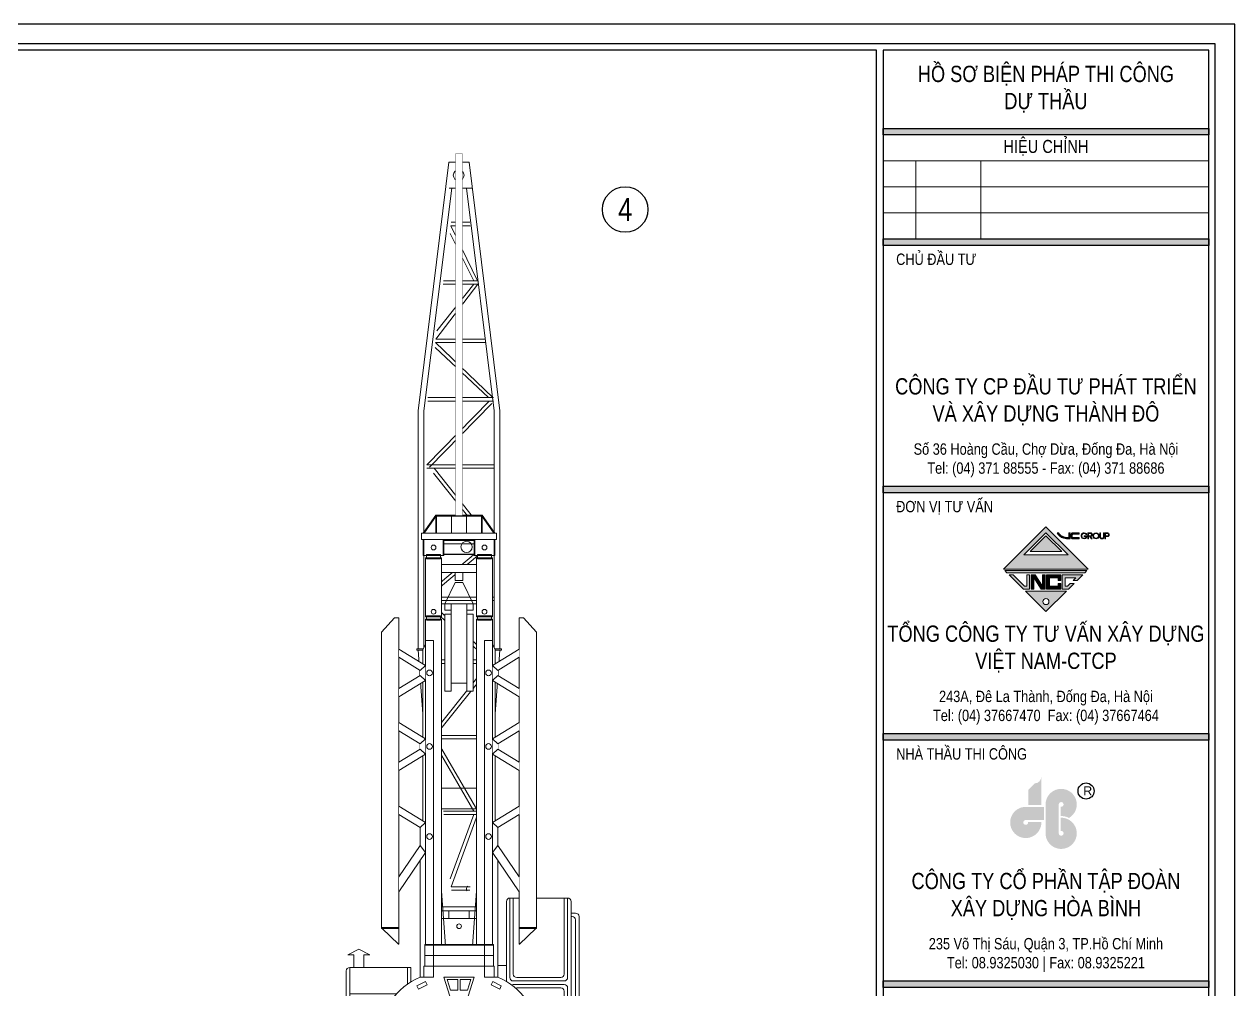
# Model space of a CAD drawing. Header units: millimetres. Extents: x -376071 to 28028791, y -269234 to 29325.
# Drawn here: x 252091 to 270680, y -254369 to -239534 of the extents above; entities that cross this region are included whole.
import ezdxf
from ezdxf.enums import TextEntityAlignment as Align

# ---------------------------------------------------------------- set-up
doc = ezdxf.new("R2010")
doc.units = ezdxf.units.MM
doc.header["$LTSCALE"] = 100
doc.set_wipeout_variables(frame=1)
doc.linetypes.add('CONTINOUS', pattern=[0])
for name, color, linetype, lineweight in [('02. Net dam', 7, 'CONTINOUS', 13), ('02. net manh', 8, 'CONTINOUS', 0), ('0_TEXT', 7, 'Continuous', 15)]:
    doc.layers.add(name, color=color, linetype=linetype, lineweight=lineweight)
doc.layers.add('03. HATCH 03', color=5, linetype='Continuous')
doc.styles.add('Arial 0.8', font='arial_0.ttf', dxfattribs={"width": 0.8, "height": 250})

# ---------------------------------------------------------------- blocks, each defined once
blk = doc.blocks.new('Basic machine')
at = {"layer": '02. Net dam', "lineweight": 0, "ltscale": 10}
for p, q in [((-149, 14104), (-593, 10490)), ((-149, 14104), (149, 14104)), ((149, 14104), (593, 10490)), ((-593, 10490), (-593, 7025)), ((593, 10490), (593, 7025)), ((-224, 1969), (-593, 7005)), ((224, 1969), (593, 7005)), ((-1629, 1646), (-1629, 3350)), ((-1579, 3400), (-739, 3400)), ((-689, 1190), (-689, 3350)), ((322, 2917), (322, 1969)), ((322, 2917), (522, 2917)), ((522, 2917), (522, 1969)), ((-456, 2419), (-456, 2710)), ((-456, 2710), (322, 2710)), ((-456, 2419), (-456, 1969)), ((699, 2390), (1589, 2390)), ((699, 1190), (699, 2390)), ((1639, 1190), (1639, 2340)), ((649, 2180), (522, 2180)), ((649, 1969), (649, 2180)), ((-689, 1969), (699, 1969)), ((-1629, 1646), (-689, 1646)), ((-1569, 1646), (-1569, 1190)), ((-1569, 1418), (-1985, 1418)), ((-1985, 1418), (-1985, 1272)), ((-1985, 1272), (-1569, 1272)), ((-1569, 1190), (1639, 1190)), ((-1074, 1190), (-1074, 1040)), ((-818, 721), (-818, 1190)), ((1075, 1040), (1075, 1190)), ((-2395, 1010), (-1635, 1010)), ((-2395, 0), (-2395, 1010)), ((-1635, 0), (-1635, 1010)), ((-1074, 1040), (-818, 1040)), ((-429, 1040), (1075, 1040)), ((818, 721), (818, 1040)), ((1635, 0), (1635, 1010)), ((1635, 1010), (2395, 1010)), ((2395, 0), (2395, 1010)), ((-1635, 800), (-1385, 800)), ((-1385, 800), (-1385, 191)), ((-1385, 721), (1385, 721)), ((1385, 800), (1385, 191)), ((1635, 800), (1385, 800)), ((-1385, 191), (-1635, 191)), ((-1385, 290), (1385, 290)), ((1385, 191), (1635, 191)), ((-2395, 0), (-1635, 0)), ((1635, 0), (2395, 0))]:
    blk.add_line(p, q, dxfattribs=at)
for centre, start, end in [((-1579, 3350), 90, 180), ((-739, 3350), 0, 90), ((1589, 2340), 0, 90)]:
    blk.add_arc(centre, 50, start, end, dxfattribs=at)
at = {"layer": '02. net manh', "lineweight": 0, "ltscale": 10}
for p, q in [((-107, 13728), (-513, 10490)), ((-187, 13728), (142, 13728)), ((107, 13728), (513, 10490)), ((-158, 13231), (112, 13231)), ((-270, 12381), (117, 13181)), ((-216, 12381), (129, 13068)), ((-163, 13181), (117, 13181)), ((-275, 12331), (335, 11531)), ((-275, 12331), (229, 12331)), ((-270, 12381), (224, 12381)), ((-217, 12331), (323, 11652)), ((-493, 10681), (341, 11481)), ((-387, 11481), (341, 11481)), ((-381, 11531), (335, 11531)), ((-430, 10681), (348, 11410)), ((-499, 10681), (452, 10681)), ((-499, 10631), (452, 10631)), ((-476, 10596), (431, 9667)), ((-440, 10631), (467, 9702)), ((-513, 10490), (-513, 7025)), ((513, 10490), (513, 7025)), ((-513, 9702), (467, 9702)), ((-513, 9652), (467, 9652)), ((-473, 8602), (361, 9652)), ((-409, 8602), (369, 9581)), ((-478, 8602), (473, 8602)), ((-478, 8552), (473, 8552)), ((-478, 8552), (447, 7778)), ((-446, 8591), (479, 7817)), ((-504, 7778), (447, 7778)), ((-504, 7728), (447, 7728)), ((447, 7728), (-499, 6864)), ((481, 7691), (-425, 6864)), ((-616, 7005), (-616, 7025)), ((-616, 7025), (-490, 7025)), ((-616, 7005), (-490, 7005)), ((-144, 1975), (-513, 7005)), ((-490, 7005), (-490, 7025)), ((144, 1975), (513, 7005)), ((490, 7005), (490, 7025)), ((616, 7025), (490, 7025)), ((616, 7005), (490, 7005)), ((616, 7005), (616, 7025)), ((-499, 6864), (452, 6864)), ((-499, 6814), (452, 6814)), ((-494, 6814), (340, 5764)), ((-430, 6814), (347, 5835)), ((-387, 5764), (340, 5764)), ((-382, 5714), (335, 5714)), ((-275, 4664), (335, 5714)), ((-217, 4664), (323, 5593)), ((-275, 4664), (228, 4664)), ((-270, 4614), (116, 3564)), ((-270, 4614), (223, 4614)), ((-217, 4614), (128, 3677)), ((-163, 3564), (116, 3564)), ((-1579, 2243), (-1579, 3400)), ((-1529, 2293), (-1529, 3400)), ((-789, 2293), (-789, 3400)), ((-739, 2243), (-739, 3400)), ((-158, 3514), (111, 3514)), ((-1629, 3180), (-1695, 3180)), ((-1745, 3130), (-1745, 1810)), ((-1695, 3080), (-1695, 1860)), ((-1629, 3130), (-1645, 3130)), ((1298, 2573), (1458, 2656)), ((1618, 2573), (1458, 2656)), ((-399, 2364), (-399, 2518)), ((-399, 2518), (-356, 2518)), ((-356, 2608), (-356, 1969)), ((-356, 2608), (-306, 2608)), ((-306, 2608), (-306, 1969)), ((-306, 2518), (272, 2518)), ((272, 2565), (322, 2617)), ((272, 2565), (272, 1969)), ((1386, 2573), (1298, 2573)), ((1386, 2390), (1386, 2573)), ((1529, 2390), (1529, 2573)), ((1529, 2573), (1618, 2573)), ((-689, 2419), (-456, 2419)), ((-506, 2419), (-506, 1969)), ((-456, 2364), (-399, 2364)), ((749, 1190), (749, 2390)), ((1589, 1190), (1589, 2390)), ((-1529, 2193), (-789, 2193)), ((-1529, 2143), (-789, 2143)), ((-1479, 2243), (-839, 2243)), ((-1579, 1796), (-1579, 2093)), ((-1529, 1846), (-1529, 2043)), ((-1479, 2093), (-839, 2093)), ((-789, 1846), (-789, 2043)), ((-739, 1796), (-739, 2093)), ((-639, 1190), (-639, 1969)), ((649, 1190), (649, 1969)), ((1589, 2007), (749, 2007)), ((1026, 1960), (794, 1960)), ((794, 1956), (794, 1862)), ((1026, 1862), (1026, 1960)), ((-1645, 1810), (-1629, 1810)), ((-1479, 1796), (-839, 1796)), ((-498, 1766), (-639, 1836)), ((-639, 1766), (649, 1766)), ((508, 1766), (649, 1836)), ((794, 1862), (1026, 1862)), ((-1695, 1760), (-1629, 1760)), ((-1529, 1746), (-789, 1746)), ((699, 1646), (1639, 1646)), ((793, 1588), (1113, 1588)), ((793, 1237), (793, 1588)), ((1113, 1588), (1113, 1237)), ((1154, 1190), (1154, 1646)), ((-1469, 1546), (-789, 1546)), ((-1469, 1546), (-1469, 1290)), ((-789, 1290), (-789, 1546)), ((793, 1488), (1113, 1488)), ((1186, 1375), (1186, 1506)), ((1236, 1556), (1513, 1556)), ((1282, 1556), (1282, 1457)), ((1282, 1457), (1478, 1457)), ((1308, 1457), (1308, 1400)), ((1450, 1400), (1450, 1457)), ((1478, 1457), (1478, 1556)), ((1563, 1506), (1563, 1375)), ((-1469, 1290), (-789, 1290)), ((793, 1388), (1113, 1388)), ((793, 1288), (1113, 1288)), ((1113, 1237), (793, 1237)), ((1513, 1325), (1236, 1325)), ((1308, 1400), (1450, 1400)), ((-479, 721), (-479, 1190)), ((-429, 721), (-429, 1190)), ((-2336, 893), (-1689, 893)), ((2336, 893), (1689, 893)), ((-2336, 693), (-1689, 693)), ((-1385, 671), (1385, 671)), ((-1385, 622), (-254, 622)), ((-254, 539), (-1385, 539)), ((-254, 622), (-254, 539)), ((628, 622), (1385, 622)), ((628, 539), (628, 622)), ((1385, 539), (628, 539)), ((2336, 693), (1689, 693)), ((-2336, 493), (-1689, 493)), ((-1385, 484), (-628, 484)), ((-628, 401), (-1385, 401)), ((-628, 484), (-628, 401)), ((254, 484), (1385, 484)), ((254, 401), (254, 484)), ((1385, 401), (254, 401)), ((2336, 493), (1689, 493)), ((-2336, 293), (-1689, 293)), ((-1385, 340), (1385, 340)), ((2336, 293), (1689, 293)), ((-2336, 93), (-1689, 93)), ((2336, 93), (1689, 93))]:
    blk.add_line(p, q, dxfattribs=at)
for centre, radius in [((5, 13916), 78.5), ((0, 514), 107)]:
    blk.add_circle(centre, radius, dxfattribs=at)
for centre, start, end in [((-158, 3534), 320.9193, 50.9193), ((-1695, 3130), 90, 180), ((-1645, 3080), 90, 180), ((-1479, 2293), 180, 270), ((-839, 2293), 270, 0), ((-1529, 2243), 180, 270), ((-1529, 2093), 90, 180), ((-789, 2243), 270, 0), ((-789, 2093), 0, 90), ((-1479, 2043), 90, 180), ((-839, 2043), 0, 90), ((-1695, 1810), 180, 270), ((-1645, 1860), 180, 270), ((-1529, 1796), 180, 270), ((-1479, 1846), 180, 270), ((-839, 1846), 270, 0), ((-789, 1796), 270, 0), ((1236, 1506), 90, 180), ((1513, 1506), 0, 90), ((1236, 1375), 180, 270), ((1513, 1375), 270, 0)]:
    blk.add_arc(centre, 50, start, end, dxfattribs=at)
blk = doc.blocks.new('*U279')
at = {"lineweight": 0}
for points in [[(0, -5832), (-576, -5832), (-576, -5927), (0, -5927), (576, -5927), (576, -5832)], [(1400, -14313), (1223, -13925), (0, -13625), (-1223, -13925), (-1400, -14313), (-1400, -13950), (-1223, -13563), (-1212, -13441), (-1183, -13310), (-1142, -13195), (-1089, -13087), (-1044, -13015), (-978, -12930), (-921, -12867), (-855, -12808), (-770, -12744), (-661, -12680), (-597, -12650), (-597, -10354), (-555, -10253), (-555, -7620), (-515, -7536), (-515, -12150), (515, -12150), (515, -7536), (555, -7620), (555, -10253), (597, -10354), (597, -12650), (666, -12682), (721, -12713), (779, -12750), (836, -12792), (919, -12866), (970, -12920), (1044, -13015), (1074, -13063), (1140, -13189), (1178, -13295), (1201, -13382), (1218, -13492), (1223, -13563), (1400, -13950)]]:
    blk.add_wipeout(points, dxfattribs=at).dxf.layer = '02. Net dam'
at = {"layer": '02. Net dam', "lineweight": 0}
for p, q in [((-1223, -13563), (-1400, -13950)), ((-1223, -13563), (-1223, -13925)), ((1223, -13563), (1223, -13925)), ((1223, -13563), (1400, -13950)), ((-1223, -13925), (0, -13625)), ((1223, -13925), (0, -13625)), ((-1223, -13925), (-1400, -14313)), ((1223, -13925), (1400, -14313)), ((-1400, -13950), (-1400, -14313)), ((1400, -13950), (1400, -14313))]:
    blk.add_line(p, q, dxfattribs=at)
blk.add_arc((-197, -13596), 1027, 112.9533, 178.1624, dxfattribs=at)
at = {"layer": '02. net manh', "lineweight": 0}
for p, q in [((-158, -11630), (-158, -11750)), ((158, -11630), (158, -11750)), ((-527, -12317), (0, -12317)), ((527, -12317), (0, -12317)), ((-539, -12483), (-539, -12650)), ((-539, -12483), (0, -12483)), ((539, -12483), (0, -12483)), ((539, -12483), (539, -12650)), ((-649, -12783), (-624, -12835)), ((-624, -12835), (-491, -12771)), ((-597, -12650), (-391, -12650)), ((-232, -12650), (0, -12650)), ((-232, -12650), (0, -13389)), ((-183, -12686), (-18, -12686)), ((-183, -12686), (-131, -12850)), ((-18, -12686), (-18, -12850)), ((232, -12650), (0, -12650)), ((232, -12650), (0, -13389)), ((18, -12686), (18, -12850)), ((183, -12686), (18, -12686)), ((183, -12686), (131, -12850)), ((517, -12719), (491, -12771)), ((624, -12835), (491, -12771)), ((649, -12783), (517, -12719)), ((649, -12783), (624, -12835)), ((-131, -12850), (-18, -12850)), ((131, -12850), (18, -12850)), ((-1223, -13690), (-424, -13494)), ((-424, -13494), (-370, -13716)), ((-177, -13521), (-34, -13486)), ((-177, -13521), (-163, -13577)), ((-163, -13577), (-20, -13542)), ((-34, -13486), (-20, -13542)), ((34, -13486), (20, -13542)), ((163, -13577), (20, -13542)), ((177, -13521), (34, -13486)), ((177, -13521), (163, -13577)), ((424, -13494), (370, -13716)), ((1223, -13690), (424, -13494))]:
    blk.add_line(p, q, dxfattribs=at)
blk.add_lwpolyline([(-649, -12783), (-517, -12719), (-491, -12771)], dxfattribs=at)
for centre, radius in [((0, -11870), 36.3), ((-915, -13004), 30.1), ((915, -13004), 30.1), ((-1069, -13272), 30.1), ((1069, -13272), 30.1), ((-1127, -13567), 30.1), ((-835, -13495), 30.1), ((835, -13495), 30.1), ((1127, -13567), 30.1)]:
    blk.add_circle(centre, radius, dxfattribs=at)
at = {"lineweight": 0}
for points in [[(-551, -5832), (-356, -5555), (356, -5555), (551, -5832)], [(121, -6916), (-121, -6916), (-121, -8135), (121, -8135)], [(-1178, -11902), (-930, -12144), (-924, -12144), (-924, -7133), (-991, -7133), (-1190, -7352), (-1190, -11902)], [(-515, -12150), (-515, -7151), (-268, -7151), (-268, -12150)], [(268, -12150), (268, -7151), (515, -7151), (515, -12150)]]:
    blk.add_wipeout(points, dxfattribs=at).dxf.layer = '02. Net dam'
blk.add_lwpolyline([(-50, 0), (50, 0), (50, -5555), (-50, -5555)], close=True, dxfattribs=at)
at = {"layer": '02. Net dam', "lineweight": 0}
for p, q in [((-555, -8118), (-555, -8967)), ((-555, -9248), (-555, -10253)), ((268, -9750), (-268, -9750)), ((268, -10067), (-268, -10067)), ((-597, -10629), (-597, -10354)), ((597, -10629), (597, -10354)), ((-597, -12650), (-597, -10856)), ((268, -11570), (-268, -11570)), ((268, -11630), (-268, -11630)), ((268, -11750), (-268, -11750))]:
    blk.add_line(p, q, dxfattribs=at)
for points in [[(-551, -5832), (-356, -5555), (356, -5555), (551, -5832)], [(-1178, -11902), (-930, -12144), (-924, -12144), (-924, -7133), (-991, -7133), (-1190, -7352), (-1190, -11902)]]:
    blk.add_lwpolyline(points, close=True, dxfattribs=at)
blk.add_lwpolyline([(1223, -13563, 0.292464), (597, -12650), (597, -10354), (555, -10253), (555, -7620), (515, -7536)], format="xyb", dxfattribs=at)
at = {"layer": '02. net manh', "lineweight": 0}
for p, q in [((-356, -5576), (-536, -5832)), ((-356, -5555), (-356, -5832)), ((-356, -5567), (0, -5567)), ((-344, -5567), (-344, -5832)), ((-115, -5567), (-115, -5832)), ((356, -5567), (0, -5567)), ((115, -5567), (115, -5832)), ((344, -5567), (344, -5832)), ((356, -5555), (356, -5832)), ((356, -5576), (536, -5832)), ((-515, -7477), (-391, -7477)), ((-391, -7477), (-391, -12650)), ((-597, -7938), (-597, -8016)), ((597, -7938), (597, -8016)), ((-597, -9146), (-597, -9068)), ((597, -9146), (597, -9068)), ((-1184, -11890), (-930, -11890)), ((-1178, -11902), (-924, -11902)), ((-527, -12150), (0, -12150)), ((-527, -12150), (-527, -12483)), ((-527, -12162), (0, -12162)), ((527, -12150), (0, -12150)), ((527, -12162), (0, -12162)), ((527, -12150), (527, -12483))]:
    blk.add_line(p, q, dxfattribs=at)
blk.add_lwpolyline([(515, -7477), (391, -7477), (391, -12650), (597, -12650), (597, -12650)], dxfattribs=at)
for centre in [(-453, -7977), (453, -7977), (-453, -9107), (453, -9107), (-453, -10491), (453, -10491)]:
    blk.add_circle(centre, 43.9, dxfattribs=at)
at = {"lineweight": 0}
for points in [[(-515, -6210), (-515, -7113), (-268, -7113), (-268, -6210)], [(515, -6210), (515, -7113), (268, -7113), (268, -6210)]]:
    blk.add_wipeout(points, dxfattribs=at).dxf.layer = '02. Net dam'
at = {"layer": '02. net manh', "lineweight": 0}
for p in [(-268, -6916), (268, -6916)]:
    blk.add_line(p, (0, -6916), dxfattribs=at)
for centre in [(-391, -7037), (391, -7037)]:
    blk.add_circle(centre, 36.3, dxfattribs=at)
at = {"lineweight": 0}
blk.add_wipeout([(-50, 0), (50, 0), (50, -5555), (-50, -5555)], dxfattribs=at)
for points, layer in [([(-551, -5927), (-551, -6173), (-232, -6173), (-232, -5927)], '02. Net dam'), ([(232, -5927), (232, -6173), (551, -6173), (551, -5927)], '02. Net dam'), ([(-217, -7074), (-121, -7074), (-121, -8255), (-217, -8255)], '02. Net dam'), ([(121, -8255), (217, -8255), (217, -7074), (121, -7074)], '02. Net dam'), ([(1178, -11902), (930, -12144), (924, -12144), (924, -7133), (991, -7133), (1190, -7352), (1190, -11902)], '02. Net dam'), ([(268, -6309), (-268, -6309), (-268, -6433), (268, -6433)], '02. net manh')]:
    blk.add_wipeout(points, dxfattribs=at).dxf.layer = layer
at = {"layer": '02. Net dam', "lineweight": 0}
for p, q in [((-232, -5927), (-232, -6173)), ((232, -5927), (232, -6173))]:
    blk.add_line(p, q, dxfattribs=at)
for points in [[(0, -5832), (-576, -5832), (-576, -5927), (0, -5927), (576, -5927), (576, -5832)], [(-551, -5927), (-551, -6173), (-232, -6173), (-232, -5927)], [(232, -5927), (232, -6173), (551, -6173), (551, -5927)], [(-515, -6210), (-515, -7113), (-268, -7113), (-268, -6210)], [(515, -6210), (515, -7113), (268, -7113), (268, -6210)], [(121, -6916), (-121, -6916), (-121, -8135), (121, -8135)], [(-515, -12150), (-515, -7151), (-268, -7151), (-268, -12150)], [(-217, -7074), (-121, -7074), (-121, -8255), (-217, -8255)], [(121, -8255), (217, -8255), (217, -7074), (121, -7074)], [(268, -12150), (268, -7151), (515, -7151), (515, -12150)], [(1178, -11902), (930, -12144), (924, -12144), (924, -7133), (991, -7133), (1190, -7352), (1190, -11902)]]:
    blk.add_lwpolyline(points, close=True, dxfattribs=at)
at = {"layer": '02. net manh', "lineweight": 0}
for p, q in [((-539, -5927), (-539, -6173)), ((-244, -5927), (-244, -6173)), ((244, -5927), (244, -6173)), ((539, -5927), (539, -6173)), ((-498, -7164), (-285, -7164)), ((498, -7164), (285, -7164)), ((1184, -11890), (930, -11890)), ((1178, -11902), (924, -11902))]:
    blk.add_line(p, q, dxfattribs=at)
for points in [[(-498, -6222), (-498, -6160), (-285, -6160), (-285, -6222)], [(498, -6222), (498, -6160), (285, -6160), (285, -6222)]]:
    blk.add_lwpolyline(points, close=True, dxfattribs=at)
for points in [[(-232, -6154), (0, -6154), (232, -6154)], [(-232, -6160), (0, -6160), (232, -6160)], [(-498, -7163), (-498, -7101), (-285, -7101), (-285, -7163)], [(498, -7163), (498, -7101), (285, -7101), (285, -7163)]]:
    blk.add_lwpolyline(points, dxfattribs=at)
for centre, radius in [((-391, -6050), 36.3), ((116, -6041), 86.5), ((391, -6050), 36.3)]:
    blk.add_circle(centre, radius, dxfattribs=at)
at = {"lineweight": 0}
blk.add_wipeout([(60, -6433), (-60, -6433), (-60, -6556), (60, -6556)], dxfattribs=at).dxf.layer = '02. net manh'
at = {"layer": '02. net manh', "lineweight": 0}
for points in [[(268, -6309), (-268, -6309), (-268, -6433), (268, -6433)], [(60, -6433), (-60, -6433), (-60, -6556), (60, -6556)]]:
    blk.add_lwpolyline(points, close=True, dxfattribs=at)
blk.add_lwpolyline([(-121, -7012), (-217, -7012), (-217, -6916), (-60, -6589), (0, -6589), (60, -6589), (217, -6916), (217, -7012), (121, -7012)], dxfattribs=at)
at = {"lineweight": 0}
for points in [[(-924, -7737), (-597, -7938), (-597, -8016), (-924, -8217), (-924, -8344), (-515, -8093), (-515, -7862), (-924, -7610)], [(924, -7737), (597, -7938), (597, -8016), (924, -8217), (924, -8344), (515, -8093), (515, -7862), (924, -7610)], [(-924, -9347), (-597, -9146), (-597, -9068), (-924, -8867), (-924, -8740), (-515, -8992), (-515, -9223), (-924, -9474)], [(924, -9347), (597, -9146), (597, -9068), (924, -8867), (924, -8740), (515, -8992), (515, -9223), (924, -9474)], [(-924, -10153), (-597, -10354), (-515, -10277), (-924, -10026)], [(924, -10153), (597, -10354), (515, -10277), (924, -10026)], [(-924, -11338), (-515, -10734), (-597, -10629), (-924, -11111)], [(924, -11338), (515, -10734), (597, -10629), (924, -11111)]]:
    blk.add_wipeout(points, dxfattribs=at).dxf.layer = '02. net manh'
at = {"layer": '02. Net dam', "lineweight": 0}
blk.add_lwpolyline([(-515, -7536), (-555, -7620), (-555, -7837)], dxfattribs=at)
at = {"layer": '02. net manh', "lineweight": 0}
for points in [[(-924, -7737), (-597, -7938), (-515, -7862), (-924, -7610)], [(924, -7737), (597, -7938), (515, -7862), (924, -7610)], [(-924, -8344), (-515, -8093), (-597, -8016), (-924, -8217)], [(924, -8344), (515, -8093), (597, -8016), (924, -8217)], [(-924, -8867), (-597, -9068), (-515, -8992), (-924, -8740)], [(924, -8867), (597, -9068), (515, -8992), (924, -8740)], [(-924, -9347), (-597, -9146), (-515, -9223), (-924, -9474)], [(924, -9347), (597, -9146), (515, -9223), (924, -9474)], [(-924, -10153), (-597, -10354), (-515, -10277), (-924, -10026)], [(924, -10153), (597, -10354), (515, -10277), (924, -10026)], [(-924, -11338), (-515, -10734), (-597, -10629), (-924, -11111)], [(924, -11338), (515, -10734), (597, -10629), (924, -11111)]]:
    blk.add_lwpolyline(points, dxfattribs=at)
blk = doc.blocks.new('lo go hb')
at = {"linetype": 'ByBlock', "true_color": 0x047bfb}
h = blk.add_hatch(color=150, dxfattribs=at)
h.paths.add_polyline_path([(-524, 1333), (-820, 1038), (-229, 979)])
h.paths.add_polyline_path([(-229, 1629, -0.414208), (-524, 1333), (-229, 979)])
h.paths.add_polyline_path([(-229, 979), (-820, 1038), (-820, 329), (-229, 329)])
for points in [[(576, 359, -2.79063), (665, 251), (665, -174, -0.125559), (1049, -261, 1.726912), (-32, 359), (-32, -969, 2.465752), (665, -251), (665, -861, -2.79063), (576, -969)], [(-104, 249), (-943, 249, 2.465942), (-225, -448), (-835, -448, -2.792193), (-943, -359), (-104, -359)]]:
    blk.add_hatch(color=150, dxfattribs=at).paths.add_polyline_path(points)
at = {"color": 142}
blk.add_circle((1831, 979), 369, dxfattribs=at)
at = {"color": 142, "insert": (1698, 1197), "char_height": 416.19, "width": 1169.98, "attachment_point": 1}
blk.add_mtext('{\\fVNI-Helve|b0|i0|c0|p2;R}', dxfattribs=at)
blk = doc.blocks.new('Khung A3 COR3')
h = blk.add_hatch(color=256)
h.set_gradient(color1=(63, 127, 63), one_color=1, tint=1, name='INVCYLINDER')
h.paths.add_polyline_path([(366, 281), (416, 281), (416, 280), (366, 280)])
h = blk.add_hatch(color=256)
h.set_gradient(color1=(63, 127, 63), one_color=1, tint=1, name='INVCYLINDER')
h.paths.add_polyline_path([(366, 264), (416, 264), (416, 263), (366, 263)])
h = blk.add_hatch(color=256)
h.set_gradient(color1=(63, 127, 63), one_color=1, tint=1, name='INVCYLINDER')
h.paths.add_polyline_path([(366, 226), (416, 226), (416, 225), (366, 225)])
at = {"lineweight": 0, "true_color": 0xa40101}
h = blk.add_hatch(color=14, dxfattribs=at)
h.paths.add_polyline_path([(391, 219.79), (384.49, 213.28), (397.51, 213.28)])
h.paths.add_polyline_path([(387.59, 215.45), (391, 218.86), (394.41, 215.45)], flags=16)
h.paths.add_polyline_path([(388.57, 215.98), (391, 218.41), (393.43, 215.98)], flags=0)
for points in [[(394.73, 218.86), (394.52, 218.86), (394.52, 218.12, -0.0511), (393.77, 218.23, -0.180921), (392.94, 218.86), (392.71, 218.86, 0.200901), (393.72, 218.03, 0.056436), (394.6, 217.92), (394.73, 217.92)], [(396.11, 218.86), (395.17, 218.86, 0.414214), (394.84, 218.53), (394.84, 218.24, 0.414214), (395.17, 217.92), (396.11, 217.92), (396.11, 218.12), (395.17, 218.12, -0.414214), (395.05, 218.24), (395.05, 218.53, -0.414214), (395.17, 218.66), (396.11, 218.66)], [(396.85, 217.92), (396.89, 217.92, 0.401402), (397.34, 218.39), (396.87, 218.39), (396.87, 218.29), (397.24, 218.29, -4.537693), (397.18, 218.6), (397.29, 218.6, 1.731982)], [(397.82, 218.86), (397.45, 218.86), (397.45, 217.92), (397.55, 217.92), (397.55, 218.76), (397.82, 218.76, -1), (397.82, 218.37), (397.63, 218.37), (397.99, 217.92), (398.11, 217.92), (397.82, 218.28, 1)], [(399.37, 218.86), (399.27, 218.86), (399.27, 218.25, 1), (399.94, 218.25), (399.94, 218.86), (399.84, 218.86), (399.84, 218.25, -1), (399.37, 218.25)], [(397.3, 213.04), (384.7, 213.04), (385.02, 212.72), (396.98, 212.72)], [(388.5, 212.4), (388.07, 212.4), (388.07, 210.65), (387.71, 210.65), (385.96, 212.4), (385.34, 212.4), (387.53, 210.22), (388.5, 210.22)], [(390.89, 212.4), (390.46, 212.4), (390.46, 210.65), (389.37, 212.4), (388.72, 212.4), (388.72, 210.22), (389.15, 210.22), (389.15, 211.97), (390.25, 210.22), (390.89, 210.22)], [(393.29, 212.4), (391.11, 212.4), (391.11, 210.22), (393.29, 210.22), (393.29, 211.07), (392.86, 211.07), (392.86, 210.65), (391.54, 210.65), (391.54, 211.95), (392.86, 211.95), (392.86, 211.53), (393.29, 211.53)], [(396.66, 212.4), (393.51, 212.4), (393.51, 210.22), (394.47, 210.22), (395.33, 211.07), (394.71, 211.07), (394.29, 210.65), (393.94, 210.65), (393.94, 211.95), (395.59, 211.95), (395.17, 211.53), (395.78, 211.53)]]:
    blk.add_hatch(color=14, dxfattribs=at).paths.add_polyline_path(points)
h = blk.add_hatch(color=14, dxfattribs=at)
h.paths.add_polyline_path([(398.22, 218.39, 1), (399.16, 218.39, 1)])
h.paths.add_polyline_path([(399.07, 218.39, -1), (398.32, 218.39, -1)], flags=16)
h = blk.add_hatch(color=14, dxfattribs=at)
h.paths.add_polyline_path([(400.42, 218.86), (400.05, 218.86), (400.05, 217.92), (400.14, 217.92), (400.14, 218.28), (400.42, 218.28, 1)])
h.paths.add_polyline_path([(400.14, 218.76), (400.42, 218.76, -1), (400.42, 218.37), (400.14, 218.37)], flags=16)
h = blk.add_hatch(color=14, dxfattribs=at)
h.paths.add_polyline_path([(394.15, 209.9), (387.85, 209.9), (391, 206.76)])
h.paths.add_polyline_path([(391.47, 208.29, -1), (390.53, 208.29, -1)], flags=16)
h = blk.add_hatch(color=256)
h.set_gradient(color1=(63, 127, 63), one_color=1, tint=1, name='INVCYLINDER')
h.paths.add_polyline_path([(366, 188), (416, 188), (416, 187), (366, 187)])
h = blk.add_hatch(color=256)
h.set_gradient(color1=(63, 127, 63), one_color=1, tint=1, name='INVCYLINDER')
h.paths.add_polyline_path([(366, 150), (416, 150), (416, 149), (366, 149)])
h = blk.add_hatch(color=256)
h.set_gradient(color1=(63, 127, 63), one_color=1, tint=1, name='INVCYLINDER')
h.paths.add_polyline_path([(366, 150), (416, 150), (416, 149), (366, 149)])
at = {"color": 12, "lineweight": 0}
for p, q in [((391, 219.79), (384.49, 213.28)), ((397.51, 213.28), (391, 219.79)), ((387.59, 215.45), (391, 218.86)), ((388.57, 215.98), (391, 218.41)), ((391, 218.86), (394.41, 215.45)), ((391, 218.41), (393.43, 215.98)), ((392.94, 218.86), (392.71, 218.86)), ((394.73, 218.86), (394.52, 218.86)), ((394.52, 218.86), (394.52, 218.12)), ((394.6, 217.92), (394.73, 217.92)), ((394.73, 217.92), (394.73, 218.86)), ((394.84, 218.53), (394.84, 218.24)), ((395.05, 218.24), (395.05, 218.53)), ((396.11, 218.86), (395.17, 218.86)), ((395.17, 218.66), (396.11, 218.66)), ((396.11, 218.12), (395.17, 218.12)), ((395.17, 217.92), (396.11, 217.92)), ((396.11, 218.66), (396.11, 218.86)), ((396.11, 217.92), (396.11, 218.12)), ((396.85, 217.92), (396.89, 217.92)), ((397.34, 218.39), (396.87, 218.39)), ((396.87, 218.39), (396.87, 218.29)), ((396.87, 218.29), (397.24, 218.29)), ((397.18, 218.6), (397.29, 218.6)), ((397.82, 218.86), (397.45, 218.86)), ((397.45, 218.86), (397.45, 217.92)), ((397.45, 217.92), (397.55, 217.92)), ((397.55, 217.92), (397.55, 218.76)), ((397.55, 218.76), (397.82, 218.76)), ((397.82, 218.37), (397.63, 218.37)), ((397.63, 218.37), (397.99, 217.92)), ((398.11, 217.92), (397.82, 218.28)), ((397.99, 217.92), (398.11, 217.92)), ((399.37, 218.86), (399.27, 218.86)), ((399.27, 218.86), (399.27, 218.25)), ((399.37, 218.25), (399.37, 218.86)), ((399.94, 218.86), (399.84, 218.86)), ((399.84, 218.86), (399.84, 218.25)), ((399.94, 218.25), (399.94, 218.86)), ((400.42, 218.86), (400.05, 218.86)), ((400.05, 218.86), (400.05, 217.92)), ((400.05, 217.92), (400.14, 217.92)), ((400.14, 218.76), (400.42, 218.76)), ((400.14, 218.37), (400.14, 218.76)), ((400.42, 218.37), (400.14, 218.37)), ((400.14, 217.92), (400.14, 218.28)), ((400.14, 218.28), (400.42, 218.28)), ((393.43, 215.98), (388.57, 215.98)), ((394.41, 215.45), (387.59, 215.45)), ((384.49, 213.28), (397.51, 213.28)), ((397.3, 213.04), (384.7, 213.04)), ((384.7, 213.04), (385.02, 212.72)), ((385.02, 212.72), (396.98, 212.72)), ((385.96, 212.4), (385.34, 212.4)), ((385.34, 212.4), (387.53, 210.22)), ((387.71, 210.65), (385.96, 212.4)), ((388.5, 212.4), (388.07, 212.4)), ((388.07, 212.4), (388.07, 210.65)), ((388.5, 210.22), (388.5, 212.4)), ((389.37, 212.4), (388.72, 212.4)), ((388.72, 212.4), (388.72, 210.22)), ((389.15, 210.22), (389.15, 211.97)), ((389.15, 211.97), (390.25, 210.22)), ((390.46, 210.65), (389.37, 212.4)), ((390.89, 212.4), (390.46, 212.4)), ((390.46, 212.4), (390.46, 210.65)), ((390.89, 210.22), (390.89, 212.4)), ((393.29, 212.4), (391.11, 212.4)), ((391.11, 212.4), (391.11, 210.22)), ((391.54, 210.65), (391.54, 211.95)), ((391.54, 211.95), (392.86, 211.95)), ((392.86, 211.95), (392.86, 211.53)), ((393.29, 211.53), (393.29, 212.4)), ((396.66, 212.4), (393.51, 212.4)), ((393.51, 212.4), (393.51, 210.22)), ((393.94, 210.65), (393.94, 211.95)), ((393.94, 211.95), (395.59, 211.95)), ((395.59, 211.95), (395.17, 211.53)), ((395.78, 211.53), (396.66, 212.4)), ((396.98, 212.72), (397.3, 213.04)), ((387.53, 210.22), (388.5, 210.22)), ((388.07, 210.65), (387.71, 210.65)), ((388.72, 210.22), (389.15, 210.22)), ((390.25, 210.22), (390.89, 210.22)), ((391.11, 210.22), (393.29, 210.22)), ((392.86, 210.65), (391.54, 210.65)), ((392.86, 211.53), (393.29, 211.53)), ((393.29, 211.07), (392.86, 211.07)), ((392.86, 211.07), (392.86, 210.65)), ((393.29, 210.22), (393.29, 211.07)), ((393.51, 210.22), (394.47, 210.22)), ((394.29, 210.65), (393.94, 210.65)), ((394.71, 211.07), (394.29, 210.65)), ((394.47, 210.22), (395.33, 211.07)), ((395.33, 211.07), (394.71, 211.07)), ((395.17, 211.53), (395.78, 211.53))]:
    blk.add_line(p, q, dxfattribs=at)
at = {"ltscale": 2000}
for points in [[(420, 0), (420, 297), (0, 297), (0, 0)], [(417, 3), (417, 294), (3, 294), (3, 3)], [(365, 4), (365, 293), (4, 293), (4, 4)], [(416, 293), (366, 293), (366, 4), (416, 4)]]:
    blk.add_lwpolyline(points, close=True, dxfattribs=at)
at = {"color": 7, "flags": 128}
for points in [[(366, 281), (416, 281), (416, 280), (366, 280), (366, 281)], [(366, 264), (416, 264), (416, 263), (366, 263), (366, 264)], [(366, 226), (416, 226), (416, 225), (366, 225), (366, 226)], [(366, 188), (416, 188), (416, 187), (366, 187), (366, 188)], [(366, 150), (416, 150), (416, 149), (366, 149), (366, 150)], [(366, 150), (416, 150), (416, 149), (366, 149), (366, 150)]]:
    blk.add_lwpolyline(points, dxfattribs=at)
at = {"color": 7, "lineweight": 15, "flags": 128}
for points in [[(366, 276), (416, 276)], [(371, 276), (371, 264)], [(381, 276), (381, 264)], [(366, 272), (416, 272)], [(366, 268), (416, 268)]]:
    blk.add_lwpolyline(points, dxfattribs=at)
at = {"color": 12, "lineweight": 0}
blk.add_lwpolyline([(387.85, 209.9), (394.15, 209.9), (391, 206.76)], close=True, dxfattribs=at)
blk.add_circle((391, 208.29), 0.465, dxfattribs=at)
for centre, radius, start, end in [((394.2, 219.65), 1.69, 208.0594, 253.4977), ((394.2, 219.65), 1.49, 212.3021, 253.3223), ((394.66, 221.85), 3.94, 256.1245, 269.045), ((394.66, 221.85), 3.73, 256.1971, 267.8982), ((395.17, 218.53), 0.326, 90, 180), ((395.17, 218.24), 0.326, 180, 270), ((395.17, 218.53), 0.123, 90, 180), ((395.17, 218.24), 0.123, 180, 270), ((396.87, 218.39), 0.47, 27.4864, 267.4825), ((396.87, 218.39), 0.376, 35.2344, 345.5225), ((396.87, 218.39), 0.47, 272.5175, 0), ((397.82, 218.57), 0.29, 270, 90), ((397.82, 218.57), 0.196, 270, 90), ((398.69, 218.39), 0.47, 0, 180), ((398.69, 218.39), 0.47, 180, 0), ((398.69, 218.39), 0.376, 0, 180), ((398.69, 218.39), 0.376, 180, 0), ((399.6, 218.25), 0.333, 180, 0), ((399.6, 218.25), 0.239, 180, 0), ((400.42, 218.57), 0.29, 270, 90), ((400.42, 218.57), 0.196, 270, 90)]:
    blk.add_arc(centre, radius, start, end, dxfattribs=at)
at = {"color": 7, "lineweight": 0, "xscale": 0.003336270388982869, "yscale": 0.003336270388982869, "zscale": 0.003336270388982869}
blk.add_blockref('lo go hb', (391.05, 175.92), dxfattribs=at)
at = {"style": 'Arial 0.8', "width": 0.8}
blk.add_attdef('TENBANVE_001', (387.9, 33.5), '', height=2.5, dxfattribs=at)
blk.add_attdef('SOHIEU', text='', height=2.5, dxfattribs=at).set_placement((391, 7.25), align=Align.MIDDLE_CENTER)
at = {"layer": '03. HATCH 03', "color": 7, "lineweight": 15, "char_height": 1.75, "attachment_point": 1, "style": 'Arial 0.8'}
for s, insert, width in [('CHỦ ĐẦU TƯ', (368, 261.76), 14.872), ('ĐƠN VỊ TƯ VẤN', (368, 223.76), 18.2895), ('NHÀ THẦU THI CÔNG', (368, 185.76), 24.3084)]:
    blk.add_mtext(s, dxfattribs=dict(at, insert=insert, width=width))
at = {"layer": '0_TEXT', "color": 7, "lineweight": 15, "width": 50, "attachment_point": 5, "style": 'Arial 0.8'}
for s, insert, char_height in [('HỒ SƠ BIỆN PHÁP THI CÔNG \\PDỰ THẦU ', (391, 287), 2.5), ('HIỆU CHỈNH', (391, 278), 2), ('CÔNG TY CP ĐẦU TƯ PHÁT TRIỂN VÀ XÂY DỰNG THÀNH ĐÔ', (391, 239), 2.5), ('Số 36 Hoàng Cầu, Chợ Dừa, Đống Đa, Hà Nội\\PTel: (04) 371 88555^I- Fax: (04) 371 88686', (391, 230), 1.75), ('TỔNG CÔNG TY TƯ VẤN XÂY DỰNG VIỆT NAM-CTCP', (391, 201), 2.5), ('243A, Đê La Thành, Đống Đa, Hà Nội\\PTel: (04) 37667470 ^IFax: (04) 37667464', (391, 192), 1.75), ('CÔNG TY CỔ PHẦN TẬP ĐOÀN \\PXÂY DỰNG HÒA BÌNH', (391, 163), 2.5), ('\\pt40.25;235 Võ Thị Sáu, Quận 3, TP.Hồ Chí Minh \\PTel: 08.9325030 | Fax: 08.9325221', (391, 154), 1.75)]:
    blk.add_mtext(s, dxfattribs=dict(at, insert=insert, char_height=char_height))
blk = doc.blocks.new('Tagnumber')
blk.add_wipeout([(0, 25), (1.4, 25), (2.1, 24.9), (2.6, 24.9), (3.4, 24.8), (4.1, 24.7), (4.7, 24.6), (5.3, 24.4), (5.7, 24.4), (6.3, 24.2), (6.9, 24), (7.7, 23.8), (8.5, 23.5), (9, 23.3), (9.9, 22.9), (10.7, 22.6), (11.5, 22.2), (12, 21.9), (12.6, 21.6), (13.1, 21.3), (13.5, 21), (13.9, 20.8), (14.4, 20.4), (14.9, 20.1), (15.4, 19.7), (15.9, 19.3), (16.6, 18.7), (17.3, 18.1), (17.9, 17.5), (18.4, 17), (18.9, 16.3), (19.5, 15.7), (19.8, 15.3), (20.1, 14.9), (20.3, 14.6), (20.8, 13.8), (21.1, 13.3), (21.4, 12.9), (21.9, 12.1), (22.1, 11.8), (22.5, 10.9), (22.8, 10.2), (23, 9.8), (23.3, 9.1), (23.5, 8.5), (23.7, 7.9), (23.9, 7.5), (24, 6.9), (24.2, 6.1), (24.4, 5.6), (24.5, 4.9), (24.6, 4.3), (24.7, 3.6), (24.8, 2.9), (24.9, 2.2), (24.9, 1.7), (25, 1), (25, 0.4), (25, -0.4), (25, -1.1), (24.9, -2), (24.9, -2.6), (24.8, -3.4), (24.6, -4.2), (24.5, -5.1), (24.3, -6.1), (24.1, -6.8), (23.8, -7.6), (23.5, -8.4), (23.1, -9.5), (22.8, -10.2), (22.5, -10.9), (22.1, -11.7), (21.8, -12.2), (21.4, -13), (21.1, -13.5), (20.6, -14.2), (20.2, -14.7), (19.8, -15.2), (19.4, -15.8), (18.9, -16.3), (18.5, -16.8), (17.9, -17.5), (17.4, -18), (16.8, -18.6), (16.3, -19), (15.5, -19.7), (14.9, -20.1), (14.3, -20.5), (13.6, -21), (13, -21.3), (12.1, -21.9), (11.6, -22.2), (11, -22.5), (10.5, -22.7), (10, -22.9), (9, -23.3), (8.3, -23.6), (7.6, -23.8), (7, -24), (6.4, -24.2), (5.3, -24.4), (4.3, -24.6), (3.3, -24.8), (2.6, -24.9), (1.8, -24.9), (1, -25), (0.3, -25), (-0.7, -25), (-1.6, -24.9), (-2.5, -24.9), (-3.6, -24.7), (-4.6, -24.6), (-5.6, -24.4), (-6.4, -24.2), (-7.5, -23.8), (-8.3, -23.6), (-9.1, -23.3), (-9.9, -23), (-10.5, -22.7), (-11.2, -22.4), (-11.9, -22), (-12.6, -21.6), (-13.4, -21.1), (-14, -20.7), (-14.7, -20.2), (-15.3, -19.8), (-15.8, -19.4), (-16.5, -18.8), (-17, -18.3), (-17.6, -17.8), (-18, -17.3), (-18.4, -16.9), (-19, -16.2), (-19.6, -15.5), (-20.2, -14.7), (-20.7, -13.9), (-21.2, -13.2), (-21.7, -12.3), (-22.1, -11.7), (-22.5, -10.8), (-22.8, -10.3), (-23.1, -9.5), (-23.5, -8.6), (-23.8, -7.6), (-24, -6.9), (-24.4, -5.6), (-24.5, -4.8), (-24.6, -4.3), (-24.8, -3.3), (-24.8, -2.8), (-24.9, -2.2), (-24.9, -1.7), (-25, -1.1), (-25, 0), (-25, 0.8), (-25, 1.5), (-24.9, 2.3), (-24.8, 3.1), (-24.7, 3.9), (-24.5, 4.7), (-24.3, 5.8), (-24.1, 6.8), (-23.7, 7.9), (-23.4, 8.7), (-23.1, 9.6), (-22.8, 10.2), (-22.5, 10.9), (-22.3, 11.3), (-21.9, 12), (-21.7, 12.5), (-21.2, 13.2), (-20.7, 14.1), (-20.2, 14.7), (-19.7, 15.4), (-19.1, 16.2), (-18.7, 16.6), (-18.2, 17.2), (-17.9, 17.5), (-17.5, 17.9), (-17.1, 18.2), (-16.7, 18.6), (-15.7, 19.4), (-15.1, 20), (-14.5, 20.4), (-13.9, 20.8), (-13.3, 21.2), (-12.5, 21.7), (-11.6, 22.1), (-10.7, 22.6), (-9.8, 23), (-8.7, 23.4), (-7.6, 23.8), (-6.1, 24.2), (-4.8, 24.5), (-3.9, 24.7), (-2.9, 24.8), (-1.3, 25), (-0.6, 25)])
blk.add_circle((0, 0), 25)
blk = doc.blocks.new('Tag number')
blk.add_blockref('Tagnumber', (0, 0))
at = {"style": 'Arial 0.8', "width": 0.8}
blk.add_attdef('TAGNUMBER', text='', height=25, dxfattribs=at).set_placement((0, 0), align=Align.MIDDLE_CENTER)

msp = doc.modelspace()

# ---------------------------------------------------------------- block references
at = {"ltscale": 100, "xscale": -1.056, "yscale": 1.056000001966953, "zscale": 1.056}
msp.add_blockref('Basic machine', (258768.2, -256549.5, -528.7), dxfattribs=at)

# ---------------------------------------------------------------- next in the draw order: block references
at = {"layer": '02. Net dam', "lineweight": 0}
msp.add_blockref('*U279', (258768.2, -241523.9, -528.7), dxfattribs=at)

# ---------------------------------------------------------------- next in the draw order: block references
at = {"xscale": 100, "yscale": 100, "zscale": 100}
msp.add_blockref('Khung A3 COR3', (228680.5, -269233.8, -881.1), dxfattribs=at)

# ---------------------------------------------------------------- next in the draw order: block references
at = {"xscale": 14, "yscale": 14, "zscale": 14}
msp.add_blockref('Tag number', (261319.3, -242380.6, -881.1), dxfattribs=at).add_auto_attribs({'TAGNUMBER': '4'})

doc.saveas('drawing.dxf')
